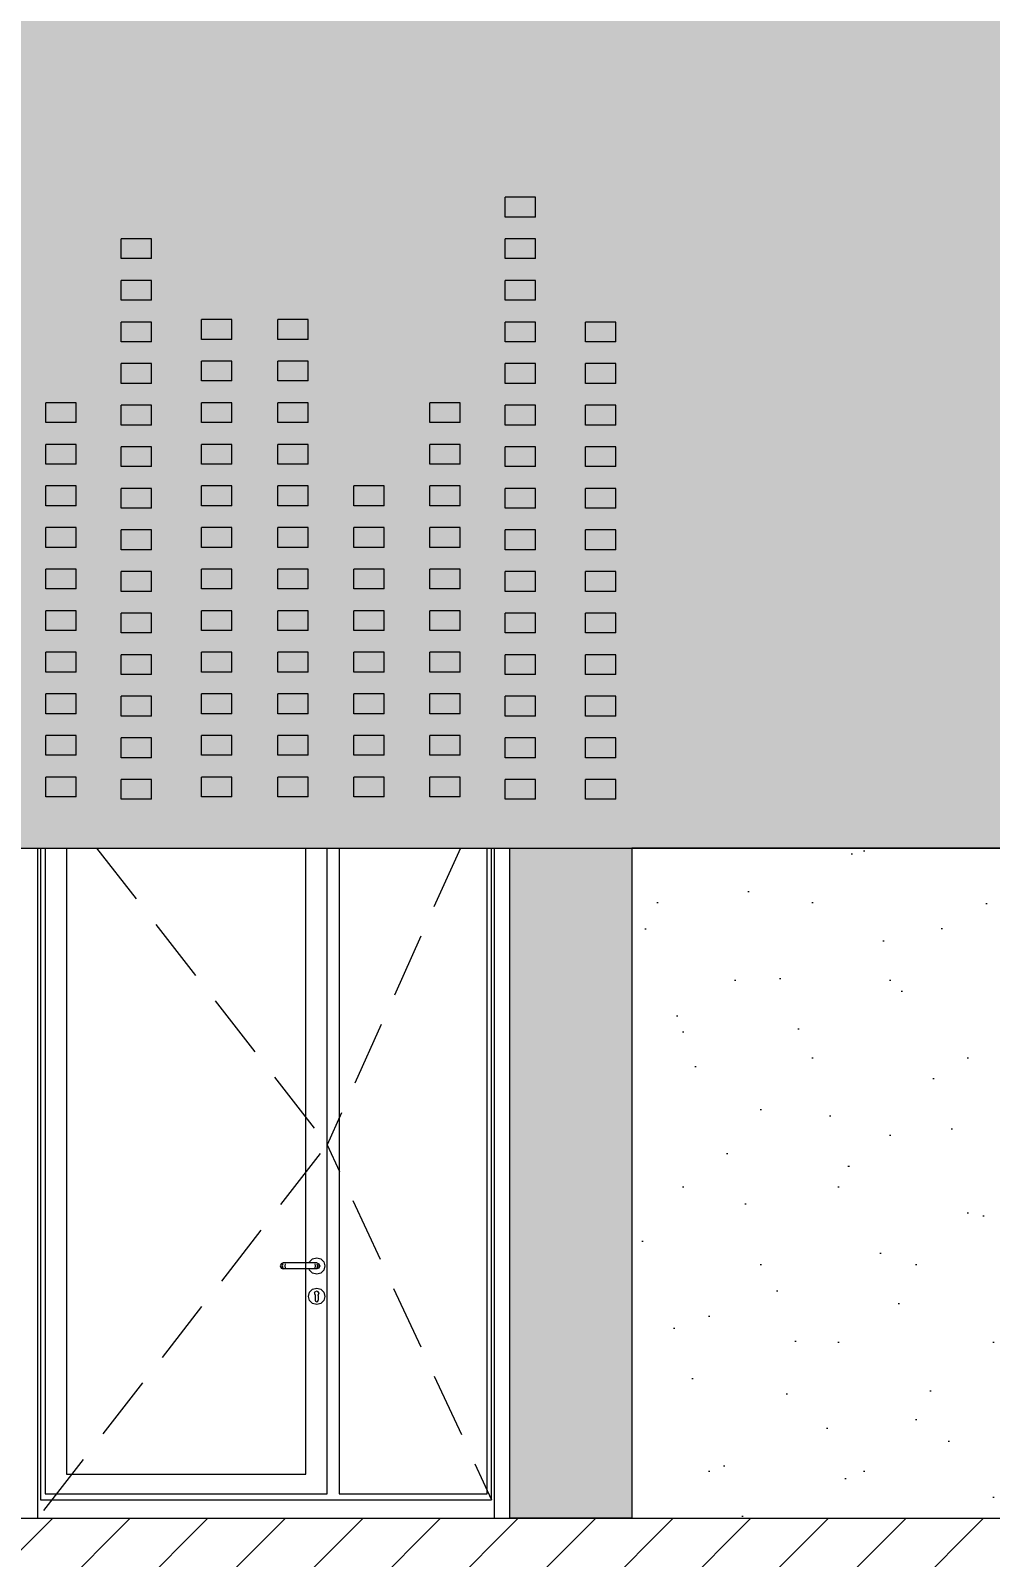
# Model space of a CAD drawing. Header units: millimetres. Extents: x 476244520 to 476657119, y 4620824743 to 4621446928.
# Drawn here: x 476568056 to 476571206, y 4621070317 to 4621075329 of the extents above; entities that cross this region are included whole.
import ezdxf

# ---------------------------------------------------------------- set-up
doc = ezdxf.new("R2010")
doc.units = ezdxf.units.MM
doc.header["$MEASUREMENT"] = 0
doc.linetypes.add('Hidden Line', pattern=[317.5, 211.666667, -105.833333])
for name, color, linetype, lineweight in [('2D Drafting - General_Pen_No__30_Pen_No__9_Pen_No__9_Pen_No__253', 252, 'Continuous', 0), ('2D Drafting - General_Pen_No__30_Pen_No__9_Pen_No__9_Pen_No__7', 7, 'Continuous', 0), ('2D Drafting - General_Pen_No__7_Pen_No__250', 7, 'Continuous', 0), ('2D Drafting - General_Pen_No__7_Pen_No__7', 7, 'Continuous', 0), ('New_2D Drafting - General_Pen_No__30_Pen_No__9_Pen_No__9_Pen_No__7', 7, 'Continuous', 0), ('New_2D Drafting - General_Pen_No__4', 7, 'Continuous', 0), ('New_2D Drafting - General_Pen_No__42', 250, 'Continuous', 0), ('New_Structural - Bearing_Pen_No__250', 7, 'Continuous', 0), ('zoma_Pen_No__142', 142, 'Continuous', 0)]:
    doc.layers.add(name, color=color, linetype=linetype, lineweight=lineweight)
doc.layers.add('New_2D Drafting - General_Pen_No__30_Pen_No__9_Pen_No__9_Pen_No__254', color=7, linetype='Continuous', lineweight=0, true_color=0xcccccc)
doc.layers.add('zoma', color=7, linetype='Continuous')
doc.styles.add('GENERATED_STYLE_2', font='arial.ttf')
doc.dimstyles.new('GENERATED_STYLE__1', dxfattribs={"dimtxt": 200, "dimasz": 64.421331, "dimexe": 0.18, "dimexo": 3, "dimgap": 0.09, "dimtad": 1, "dimtih": 1, "dimtoh": 1, "dimlfac": 0.001, "dimzin": 0, "dimdsep": 46, "dimtxsty": 'GENERATED_STYLE_2', "dimblk": 'ARROWHEAD_2', "dimblk1": 'ARROWHEAD_2', "dimblk2": 'ARROWHEAD_2', "dimcen": 0.09, "dimclrd": 142, "dimclre": 142, "dimclrt": 142, "dimadec": 0, "dimazin": 0, "dimtfac": 1, "dimtdec": 4, "dimtmove": 0, "dimatfit": 3, "dimfxl": 1, "dimtolj": 1, "dimtzin": 0, "dimarcsym": 0})

# ---------------------------------------------------------------- blocks, each defined once
blk = doc.blocks.new('*D172', base_point=(476844527.1, 4621385791))
at = {"layer": 'zoma_Pen_No__142', "color": 142, "linetype": 'Continuous', "lineweight": 0, "transparency": 16777216}
for p, q in [((476539727.3, 4621067767.3), (476539678.3, 4621067682.6)), ((476539702.8, 4621067661.4), (476539702.8, 4621067788.5)), ((476581478.3, 4621067682.6), (476581527.3, 4621067767.3)), ((476581502.8, 4621067661.4), (476581502.8, 4621067788.5)), ((476539661.3, 4621067725), (476539702.8, 4621067725)), ((476539702.8, 4621067725), (476581502.8, 4621067725)), ((476581502.8, 4621067725), (476581544.2, 4621067725))]:
    blk.add_line(p, q, dxfattribs=at)
at = {"layer": 'zoma_Pen_No__142', "color": 142, "lineweight": 0, "transparency": 16777216, "insert": (476560260.9, 4621067765), "char_height": 200, "attachment_point": 7, "style": 'GENERATED_STYLE_2'}
blk.add_mtext('\\A1;{\\pql;\\fArial CYR|b0|i0|c204|p34;41.80}', dxfattribs=at)
blk = doc.blocks.new('ARROWHEAD_2')
at = {"color": 0, "linetype": 'Continuous', "lineweight": 0}
for p, q in [((0, 0), (-1, 0)), ((-0.378, -0.655), (0.378, 0.655))]:
    blk.add_line(p, q, dxfattribs=at)
blk = doc.blocks.new('*D181', base_point=(476844527.1, 4621385791))
at = {"layer": 'zoma_Pen_No__142', "color": 142, "linetype": 'Continuous', "lineweight": 0, "transparency": 16777216}
for p, q in [((476567479.5, 4621068453.8), (476567479.5, 4621068581)), ((476569379.5, 4621068453.8), (476569379.5, 4621068581)), ((476567504, 4621068559.8), (476567455.1, 4621068475)), ((476567479.5, 4621068517.4), (476569379.5, 4621068517.4)), ((476569404, 4621068559.8), (476569355.1, 4621068475))]:
    blk.add_line(p, q, dxfattribs=at)
at = {"layer": 'zoma_Pen_No__142', "color": 142, "lineweight": 0, "transparency": 16777216, "insert": (476568163.5, 4621068557.4), "char_height": 200, "attachment_point": 7, "style": 'GENERATED_STYLE_2'}
blk.add_mtext('\\A1;{\\pql;\\fArial CYR|b0|i0|c204|p34;1.90}', dxfattribs=at)
blk = doc.blocks.new('*D182', base_point=(476844527.1, 4621385791))
at = {"layer": 'zoma_Pen_No__142', "color": 142, "linetype": 'Continuous', "lineweight": 0, "transparency": 16777216}
for p, q in [((476569379.5, 4621068453.8), (476569379.5, 4621068581)), ((476569579.5, 4621068453.8), (476569579.5, 4621068581)), ((476569404, 4621068559.8), (476569355.1, 4621068475)), ((476569379.5, 4621068517.4), (476569579.5, 4621068517.4)), ((476569604, 4621068559.8), (476569555.1, 4621068475))]:
    blk.add_line(p, q, dxfattribs=at)
blk = doc.blocks.new('*D183', base_point=(476844527.1, 4621385791))
at = {"layer": 'zoma_Pen_No__142', "color": 142, "linetype": 'Continuous', "lineweight": 0, "transparency": 16777216}
for p, q in [((476569579.5, 4621068453.8), (476569579.5, 4621068581)), ((476574029.5, 4621068453.8), (476574029.5, 4621068581)), ((476569604, 4621068559.8), (476569555.1, 4621068475)), ((476569579.5, 4621068517.4), (476574029.5, 4621068517.4)), ((476574054, 4621068559.8), (476574005.1, 4621068475))]:
    blk.add_line(p, q, dxfattribs=at)
at = {"layer": 'zoma_Pen_No__142', "color": 142, "lineweight": 0, "transparency": 16777216, "char_height": 200, "attachment_point": 7, "style": 'GENERATED_STYLE_2'}
for s, insert in [('\\A1;{\\pql;\\fArial CYR|b0|i0|c204|p34;0.20}', (476569604, 4621068557.4)), ('\\A1;{\\pql;\\fArial CYR|b0|i0|c204|p34;4.45}', (476571538.5, 4621068557.4)), ('\\A1;{\\pql;\\fArial CYR|b0|i0|c204|p34;0.40}', (476573472.9, 4621068557.4))]:
    blk.add_mtext(s, dxfattribs=dict(at, insert=insert))

msp = doc.modelspace()

# ---------------------------------------------------------------- hatches: boundary and pattern name
at = {"layer": '2D Drafting - General_Pen_No__30_Pen_No__9_Pen_No__9_Pen_No__253', "linetype": 'Continuous', "lineweight": 0}
h = msp.add_hatch(dxfattribs=at)
h.set_pattern_fill('BRICK___RUNNING_BOND', color=252, style=0, pattern_type=2)
h.set_pattern_definition([(0, (476584677.18, 4621075479.1), (0, 66.64), []), (90, (476584677.18, 4621075479.1), (-244.8, 0), [66.64, -66.64]), (90, (476584799.58, 4621075545.74), (-244.8, 0), [66.64, -66.64])])
h.paths.add_polyline_path([(476539459.138, 4621072645.531), (476540629.005, 4621072645.531), (476540629.014, 4621075245.539), (476540629.014, 4621076667.176), (476540629.014, 4621084845.531), (476540629.014, 4621085057.885), (476540629.014, 4621085545.532), (476546429.014, 4621085545.532), (476546429.014, 4621072645.531), (476553686.976, 4621072645.531), (476553729.155, 4621072645.531), (476553729.155, 4621075945.533), (476553729.155, 4621078445.544), (476553729.155, 4621079070.057), (476553729.155, 4621085545.544), (476557529.011, 4621085545.544), (476557529.011, 4621075245.549), (476556929.206, 4621075245.549), (476556929.206, 4621070445.499), (476563929.127, 4621070445.499), (476563929.127, 4621075251.999), (476563329.323, 4621075251.999), (476563329.323, 4621085545.544), (476567129.179, 4621085545.544), (476567129.179, 4621072645.445), (476569940.806, 4621072645.445), (476569940.806, 4621072645.531), (476570829.494, 4621072645.531), (476572429.494, 4621072645.531), (476574429.014, 4621072645.531), (476574429.014, 4621085545.532), (476580229.014, 4621085545.532), (476580229.014, 4621072645.531), (476581399.049, 4621072645.531), (476581399.049, 4621085945.125), (476580317.511, 4621085945.125), (476574428.978, 4621085945.125), (476553729.155, 4621085945.125), (476546829.014, 4621085945.125), (476539459.138, 4621085945.125)])
h.paths.add_polyline_path([(476546829.014, 4621082345.544), (476546829.014, 4621084845.531), (476553329.014, 4621084845.531), (476553329.014, 4621082345.544)], flags=0)
h.paths.add_polyline_path([(476546829.014, 4621075945.533), (476546829.014, 4621078445.544), (476553329.014, 4621078445.544), (476553329.014, 4621075945.533)], flags=0)
h.paths.add_polyline_path([(476546829.014, 4621079145.544), (476546829.014, 4621081645.544), (476553329.014, 4621081645.544), (476553329.014, 4621079145.544)], flags=0)
h.paths.add_polyline_path([(476549474.939, 4621072745.581), (476549479.055, 4621072745.581), (476549479.055, 4621075245.581), (476547879.055, 4621075245.582), (476547879.055, 4621072745.581)], flags=0)
h.paths.add_polyline_path([(476559629.231, 4621083245.531), (476559629.231, 4621084845.531), (476558029.231, 4621084845.531), (476558029.231, 4621083245.531)], flags=0)
h.paths.add_polyline_path([(476559629.231, 4621073645.531), (476559629.231, 4621075245.531), (476558029.231, 4621075245.531), (476558029.231, 4621073645.531)], flags=0)
h.paths.add_polyline_path([(476558029.236, 4621076845.531), (476559629.236, 4621076845.531), (476559629.236, 4621078445.531), (476558029.236, 4621078445.531)], flags=0)
h.paths.add_polyline_path([(476559629.236, 4621080045.531), (476559629.236, 4621081645.531), (476558029.236, 4621081645.531), (476558029.236, 4621080045.531)], flags=0)
h.paths.add_polyline_path([(476559629.014, 4621071445.531), (476559629.014, 4621072045.531), (476558029.442, 4621072045.531), (476558029.442, 4621071445.531)], flags=0)
h.paths.add_polyline_path([(476561228.792, 4621078445.531), (476561228.792, 4621076845.531), (476562828.792, 4621076845.531), (476562828.792, 4621078445.531)], flags=0)
h.paths.add_polyline_path([(476561228.792, 4621080045.531), (476562828.792, 4621080045.531), (476562828.792, 4621081645.531), (476561228.792, 4621081645.531)], flags=0)
h.paths.add_polyline_path([(476561228.797, 4621084845.531), (476561228.797, 4621083245.531), (476562828.797, 4621083245.531), (476562828.797, 4621084845.531)], flags=0)
h.paths.add_polyline_path([(476562828.369, 4621071445.531), (476562828.369, 4621072045.531), (476561228.797, 4621072045.531), (476561228.797, 4621071445.531)], flags=0)
h.paths.add_polyline_path([(476561228.797, 4621073645.531), (476562828.797, 4621073645.531), (476562828.797, 4621075245.531), (476561228.797, 4621075245.531)], flags=0)
h.paths.add_polyline_path([(476568178.997, 4621081645.582), (476568178.997, 4621079145.581), (476569778.997, 4621079145.581), (476569778.997, 4621081645.581)], flags=0)
h.paths.add_polyline_path([(476569778.997, 4621075945.581), (476569778.997, 4621078445.581), (476568178.997, 4621078445.582), (476568178.997, 4621075945.581)], flags=0)
h.paths.add_polyline_path([(476568178.997, 4621082345.581), (476569778.997, 4621082345.581), (476569778.997, 4621084845.581), (476568178.997, 4621084845.582)], flags=0)
h.paths.add_polyline_path([(476571779.011, 4621084845.581), (476571779.011, 4621082345.581), (476573379.011, 4621082345.581), (476573379.011, 4621084845.582)], flags=0)
h.paths.add_polyline_path([(476571779.011, 4621081645.581), (476571779.011, 4621079145.581), (476573379.011, 4621079145.581), (476573379.011, 4621081645.582)], flags=0)
h.paths.add_polyline_path([(476571779.011, 4621075245.581), (476571779.011, 4621072745.581), (476571783.128, 4621072745.581), (476573379.011, 4621072745.581), (476573379.011, 4621075245.582)], flags=0)
h.paths.add_polyline_path([(476571779.011, 4621075945.581), (476573379.011, 4621075945.581), (476573379.011, 4621078445.582), (476571779.011, 4621078445.581)], flags=0)
at = {"layer": '2D Drafting - General_Pen_No__7_Pen_No__7', "linetype": 'Continuous', "lineweight": 0}
h = msp.add_hatch(dxfattribs=at)
h.set_pattern_fill('MASONRY_BLOCK', style=0, pattern_type=2)
h.set_pattern_definition([(45, (476844527.15, 4621385791.04), (-127.27922, 127.27922), [])])
h.paths.add_polyline_path([(476586195.073, 4621070445.452), (476586195.073, 4621069945.453), (476529791.678, 4621069945.453), (476529791.678, 4621070445.443), (476544428.49, 4621070445.473)])
at = {"layer": 'New_2D Drafting - General_Pen_No__30_Pen_No__9_Pen_No__9_Pen_No__254', "linetype": 'Continuous', "lineweight": 0, "true_color": 0xcccccc}
msp.add_hatch(color=254, dxfattribs=at).paths.add_polyline_path([(476569629.071, 4621072645.521), (476570028.951, 4621072645.521), (476570028.951, 4621070445.377), (476569629.014, 4621070445.461), (476569629.014, 4621072465.521), (476569629.071, 4621072465.521)])
at = {"layer": 'New_2D Drafting - General_Pen_No__42', "linetype": 'Continuous', "lineweight": 0}
h = msp.add_hatch(dxfattribs=at)
h.set_pattern_fill('CUT_STONE', color=250, style=0, pattern_type=2)
h.set_pattern_definition([(45, (476844527.15, 4621386591.04), (-254.55844, 254.55844), [0, -240, 0, -360]), (110, (476845327.15, 4621386591.04), (338.28934, 123.12725), [0, -176, 0, -304])])
h.paths.add_polyline_path([(476570029.014, 4621072645.531), (476570029.014, 4621070445.526), (476581329.167, 4621070445.55), (476581329.167, 4621072645.531), (476580229.014, 4621072645.531), (476580229.014, 4621072745.589), (476574429.014, 4621072745.589), (476574429.014, 4621072645.532)])
h.paths.add_polyline_path([(476573429.014, 4621071445.531), (476573429.014, 4621072045.531), (476571829.442, 4621072045.531), (476571829.442, 4621071445.531)], flags=0)
h.paths.add_polyline_path([(476575329.442, 4621072045.531), (476575329.442, 4621071445.531), (476576929.014, 4621071445.531), (476576929.014, 4621072045.531)], flags=0)
h.paths.add_polyline_path([(476578129.591, 4621072045.531), (476579729.162, 4621072045.531), (476579729.162, 4621071445.531), (476578129.591, 4621071445.531)], flags=0)

# ---------------------------------------------------------------- linework, layer by layer
at = {"layer": '2D Drafting - General_Pen_No__30_Pen_No__9_Pen_No__9_Pen_No__7', "color": 7, "linetype": 'Continuous', "lineweight": 0, "flags": 128}
msp.add_lwpolyline([(476556929.206, 4621070445.499), (476563929.127, 4621070445.499), (476563929.127, 4621075251.999), (476563329.323, 4621075251.999), (476563329.323, 4621085545.544), (476567129.179, 4621085545.544), (476567129.179, 4621072645.445), (476569940.806, 4621072645.445), (476569940.806, 4621072645.531), (476570829.494, 4621072645.531), (476572429.494, 4621072645.531), (476574429.014, 4621072645.531), (476574429.014, 4621085545.532), (476580229.014, 4621085545.532), (476580229.014, 4621072645.531), (476581399.049, 4621072645.531), (476581399.049, 4621085945.125), (476580317.511, 4621085945.125), (476574428.978, 4621085945.125), (476553729.155, 4621085945.125)], dxfattribs=at)
at = {"layer": '2D Drafting - General_Pen_No__7_Pen_No__250', "color": 7, "linetype": 'Continuous', "lineweight": 0, "flags": 128}
msp.add_lwpolyline([(476586195.073, 4621070445.452), (476586195.073, 4621069945.453), (476529791.678, 4621069945.453), (476529791.678, 4621070445.443), (476544428.49, 4621070445.473)], close=True, dxfattribs=at)
at = {"layer": '2D Drafting - General_Pen_No__7_Pen_No__7', "color": 7, "linetype": 'Continuous', "lineweight": 0, "flags": 128}
for points in [[(476568033.2, 4621070445.46), (476569629.014, 4621070445.46), (476569629.078, 4621072645.521)], [(476568079.084, 4621072645.521), (476568079.084, 4621070445.461), (476569579.084, 4621070445.462), (476569579.084, 4621072645.521)], [(476568089.084, 4621072645.521), (476568089.084, 4621070505.462), (476569569.084, 4621070505.462), (476569569.084, 4621072645.521)], [(476568104.084, 4621072645.521), (476568104.084, 4621070525.462), (476569029.084, 4621070525.462), (476569029.084, 4621071671.34), (476569029.087, 4621072645.521)], [(476568174.084, 4621072645.521), (476568174.084, 4621070590.462), (476568959.084, 4621070590.462), (476568959.084, 4621072645.521)], [(476569069.084, 4621072645.521), (476569069.084, 4621070525.462), (476569554.084, 4621070525.462), (476569554.084, 4621072645.521)]]:
    msp.add_lwpolyline(points, dxfattribs=at)
at = {"layer": '2D Drafting - General_Pen_No__7_Pen_No__7', "color": 7, "linetype": 'Hidden Line', "lineweight": 0, "flags": 128}
for points in [[(476568272.973, 4621072645.521), (476569029.084, 4621071671.34), (476568079.86, 4621070446.745)], [(476569466.832, 4621072645.521), (476569029.084, 4621071671.34), (476569569.084, 4621070505.462)]]:
    msp.add_lwpolyline(points, dxfattribs=at)
at = {"layer": 'New_2D Drafting - General_Pen_No__30_Pen_No__9_Pen_No__9_Pen_No__7', "color": 7, "linetype": 'Continuous', "lineweight": 0, "flags": 128}
msp.add_lwpolyline([(476569629.071, 4621072645.521), (476570028.951, 4621072645.521), (476570028.951, 4621070445.377), (476569629.014, 4621070445.461), (476569629.014, 4621072465.521), (476569629.071, 4621072465.521)], close=True, dxfattribs=at)
at = {"layer": 'New_2D Drafting - General_Pen_No__4', "color": 7, "linetype": 'Continuous', "lineweight": 0, "flags": 128}
msp.add_lwpolyline([(476570029.014, 4621072645.531), (476570029.014, 4621070445.526), (476581329.167, 4621070445.55), (476581329.167, 4621072645.531), (476580229.014, 4621072645.531), (476580229.014, 4621072745.589), (476574429.014, 4621072745.589), (476574429.014, 4621072645.532)], close=True, dxfattribs=at)
at = {"layer": 'New_Structural - Bearing_Pen_No__250', "color": 7, "linetype": 'Continuous', "lineweight": 0}
for p, q in [((476569613.833, 4621074716.665), (476569613.833, 4621074781.665)), ((476569713.505, 4621074781.665), (476569613.833, 4621074781.665)), ((476569713.505, 4621074716.665), (476569713.505, 4621074781.665)), ((476569713.505, 4621074716.665), (476569613.833, 4621074716.665)), ((476568353.868, 4621074580.148), (476568353.868, 4621074645.148)), ((476568453.54, 4621074645.148), (476568353.868, 4621074645.148)), ((476568453.54, 4621074580.148), (476568453.54, 4621074645.148)), ((476569613.833, 4621074580.148), (476569613.833, 4621074645.148)), ((476569713.505, 4621074645.148), (476569613.833, 4621074645.148)), ((476569713.505, 4621074580.148), (476569713.505, 4621074645.148)), ((476568453.54, 4621074580.148), (476568353.868, 4621074580.148)), ((476569713.505, 4621074580.148), (476569613.833, 4621074580.148)), ((476568353.868, 4621074443.631), (476568353.868, 4621074508.631)), ((476568453.54, 4621074508.631), (476568353.868, 4621074508.631)), ((476568453.54, 4621074443.631), (476568453.54, 4621074508.631)), ((476569613.833, 4621074443.631), (476569613.833, 4621074508.631)), ((476569713.505, 4621074508.631), (476569613.833, 4621074508.631)), ((476569713.505, 4621074443.631), (476569713.505, 4621074508.631)), ((476568453.54, 4621074443.631), (476568353.868, 4621074443.631)), ((476569713.505, 4621074443.631), (476569613.833, 4621074443.631)), ((476568617.502, 4621074315.081), (476568617.502, 4621074380.081)), ((476568717.174, 4621074380.081), (476568617.502, 4621074380.081)), ((476568717.174, 4621074315.081), (476568717.174, 4621074380.081)), ((476568867.174, 4621074315.081), (476568867.174, 4621074380.081)), ((476568966.846, 4621074380.081), (476568867.174, 4621074380.081)), ((476568966.846, 4621074315.081), (476568966.846, 4621074380.081)), ((476568353.868, 4621074307.113), (476568353.868, 4621074372.113)), ((476568453.54, 4621074372.113), (476568353.868, 4621074372.113)), ((476568453.54, 4621074307.113), (476568453.54, 4621074372.113)), ((476569613.833, 4621074307.113), (476569613.833, 4621074372.113)), ((476569713.505, 4621074372.113), (476569613.833, 4621074372.113)), ((476569713.505, 4621074307.113), (476569713.505, 4621074372.113)), ((476569877.467, 4621074307.113), (476569877.467, 4621074372.113)), ((476569977.14, 4621074372.113), (476569877.467, 4621074372.113)), ((476569977.14, 4621074307.113), (476569977.14, 4621074372.113)), ((476568453.54, 4621074307.113), (476568353.868, 4621074307.113)), ((476568717.174, 4621074315.081), (476568617.502, 4621074315.081)), ((476568966.846, 4621074315.081), (476568867.174, 4621074315.081)), ((476569713.505, 4621074307.113), (476569613.833, 4621074307.113)), ((476569977.14, 4621074307.113), (476569877.467, 4621074307.113)), ((476568353.824, 4621074170.596), (476568353.824, 4621074235.596)), ((476568453.496, 4621074235.596), (476568353.824, 4621074235.596)), ((476568453.496, 4621074170.596), (476568453.496, 4621074235.596)), ((476568617.502, 4621074178.564), (476568617.502, 4621074243.564)), ((476568717.174, 4621074243.564), (476568617.502, 4621074243.564)), ((476568717.174, 4621074178.564), (476568717.174, 4621074243.564)), ((476568867.174, 4621074178.564), (476568867.174, 4621074243.564)), ((476568966.846, 4621074243.564), (476568867.174, 4621074243.564)), ((476568966.846, 4621074178.564), (476568966.846, 4621074243.564)), ((476569613.789, 4621074170.596), (476569613.789, 4621074235.596)), ((476569713.462, 4621074235.596), (476569613.789, 4621074235.596)), ((476569713.462, 4621074170.596), (476569713.462, 4621074235.596)), ((476569877.467, 4621074170.596), (476569877.467, 4621074235.596)), ((476569977.14, 4621074235.596), (476569877.467, 4621074235.596)), ((476569977.14, 4621074170.596), (476569977.14, 4621074235.596)), ((476568717.174, 4621074178.564), (476568617.502, 4621074178.564)), ((476568966.846, 4621074178.564), (476568867.174, 4621074178.564)), ((476568453.496, 4621074170.596), (476568353.824, 4621074170.596)), ((476569713.462, 4621074170.596), (476569613.789, 4621074170.596)), ((476569977.14, 4621074170.596), (476569877.467, 4621074170.596)), ((476568106.553, 4621074042.046), (476568106.553, 4621074107.046)), ((476568206.226, 4621074107.046), (476568106.553, 4621074107.046)), ((476568206.226, 4621074042.046), (476568206.226, 4621074107.046)), ((476568353.824, 4621074034.079), (476568353.824, 4621074099.079)), ((476568453.496, 4621074099.079), (476568353.824, 4621074099.079)), ((476568453.496, 4621074034.079), (476568453.496, 4621074099.079)), ((476568617.502, 4621074042.046), (476568617.502, 4621074107.046)), ((476568717.174, 4621074107.046), (476568617.502, 4621074107.046)), ((476568717.174, 4621074042.046), (476568717.174, 4621074107.046)), ((476568867.174, 4621074042.046), (476568867.174, 4621074107.046)), ((476568966.846, 4621074107.046), (476568867.174, 4621074107.046)), ((476568966.846, 4621074042.046), (476568966.846, 4621074107.046)), ((476569366.519, 4621074042.046), (476569366.519, 4621074107.046)), ((476569466.191, 4621074107.046), (476569366.519, 4621074107.046)), ((476569466.191, 4621074042.046), (476569466.191, 4621074107.046)), ((476569613.789, 4621074034.079), (476569613.789, 4621074099.079)), ((476569713.462, 4621074099.079), (476569613.789, 4621074099.079)), ((476569713.462, 4621074034.079), (476569713.462, 4621074099.079)), ((476569877.467, 4621074034.079), (476569877.467, 4621074099.079)), ((476569977.14, 4621074099.079), (476569877.467, 4621074099.079)), ((476569977.14, 4621074034.079), (476569977.14, 4621074099.079)), ((476568206.226, 4621074042.046), (476568106.553, 4621074042.046)), ((476568453.496, 4621074034.079), (476568353.824, 4621074034.079)), ((476568717.174, 4621074042.046), (476568617.502, 4621074042.046)), ((476568966.846, 4621074042.046), (476568867.174, 4621074042.046)), ((476569466.191, 4621074042.046), (476569366.519, 4621074042.046)), ((476569713.462, 4621074034.079), (476569613.789, 4621074034.079)), ((476569977.14, 4621074034.079), (476569877.467, 4621074034.079)), ((476568106.553, 4621073905.529), (476568106.553, 4621073970.529)), ((476568206.226, 4621073970.529), (476568106.553, 4621073970.529)), ((476568206.226, 4621073905.529), (476568206.226, 4621073970.529)), ((476568353.824, 4621073897.562), (476568353.824, 4621073962.562)), ((476568453.496, 4621073962.562), (476568353.824, 4621073962.562)), ((476568453.496, 4621073897.562), (476568453.496, 4621073962.562)), ((476568617.502, 4621073905.529), (476568617.502, 4621073970.529)), ((476568717.174, 4621073970.529), (476568617.502, 4621073970.529)), ((476568717.174, 4621073905.529), (476568717.174, 4621073970.529)), ((476568867.174, 4621073905.529), (476568867.174, 4621073970.529)), ((476568966.846, 4621073970.529), (476568867.174, 4621073970.529)), ((476568966.846, 4621073905.529), (476568966.846, 4621073970.529)), ((476569366.519, 4621073905.529), (476569366.519, 4621073970.529)), ((476569466.191, 4621073970.529), (476569366.519, 4621073970.529)), ((476569466.191, 4621073905.529), (476569466.191, 4621073970.529)), ((476569613.789, 4621073897.562), (476569613.789, 4621073962.562)), ((476569713.462, 4621073962.562), (476569613.789, 4621073962.562)), ((476569713.462, 4621073897.562), (476569713.462, 4621073962.562)), ((476569877.467, 4621073897.562), (476569877.467, 4621073962.562)), ((476569977.14, 4621073962.562), (476569877.467, 4621073962.562)), ((476569977.14, 4621073897.562), (476569977.14, 4621073962.562)), ((476568206.226, 4621073905.529), (476568106.553, 4621073905.529)), ((476568453.496, 4621073897.562), (476568353.824, 4621073897.562)), ((476568717.174, 4621073905.529), (476568617.502, 4621073905.529)), ((476568966.846, 4621073905.529), (476568867.174, 4621073905.529)), ((476569466.191, 4621073905.529), (476569366.519, 4621073905.529)), ((476569713.462, 4621073897.562), (476569613.789, 4621073897.562)), ((476569977.14, 4621073897.562), (476569877.467, 4621073897.562)), ((476568106.553, 4621073769.012), (476568106.553, 4621073834.012)), ((476568206.226, 4621073834.012), (476568106.553, 4621073834.012)), ((476568206.226, 4621073769.012), (476568206.226, 4621073834.012)), ((476568353.824, 4621073761.044), (476568353.824, 4621073826.044)), ((476568453.496, 4621073826.044), (476568353.824, 4621073826.044)), ((476568453.496, 4621073761.044), (476568453.496, 4621073826.044)), ((476568617.502, 4621073769.012), (476568617.502, 4621073834.012)), ((476568717.174, 4621073834.012), (476568617.502, 4621073834.012)), ((476568717.174, 4621073769.012), (476568717.174, 4621073834.012)), ((476568867.174, 4621073769.012), (476568867.174, 4621073834.012)), ((476568966.846, 4621073834.012), (476568867.174, 4621073834.012)), ((476568966.846, 4621073769.012), (476568966.846, 4621073834.012)), ((476569116.846, 4621073769.012), (476569116.846, 4621073834.012)), ((476569216.519, 4621073834.012), (476569116.846, 4621073834.012)), ((476569216.519, 4621073769.012), (476569216.519, 4621073834.012)), ((476569366.519, 4621073769.012), (476569366.519, 4621073834.012)), ((476569466.191, 4621073834.012), (476569366.519, 4621073834.012)), ((476569466.191, 4621073769.012), (476569466.191, 4621073834.012)), ((476569613.789, 4621073761.044), (476569613.789, 4621073826.044)), ((476569713.462, 4621073826.044), (476569613.789, 4621073826.044)), ((476569713.462, 4621073761.044), (476569713.462, 4621073826.044)), ((476569877.467, 4621073761.044), (476569877.467, 4621073826.044)), ((476569977.14, 4621073826.044), (476569877.467, 4621073826.044)), ((476569977.14, 4621073761.044), (476569977.14, 4621073826.044)), ((476568206.226, 4621073769.012), (476568106.553, 4621073769.012)), ((476568453.496, 4621073761.044), (476568353.824, 4621073761.044)), ((476568717.174, 4621073769.012), (476568617.502, 4621073769.012)), ((476568966.846, 4621073769.012), (476568867.174, 4621073769.012)), ((476569216.519, 4621073769.012), (476569116.846, 4621073769.012)), ((476569466.191, 4621073769.012), (476569366.519, 4621073769.012)), ((476569713.462, 4621073761.044), (476569613.789, 4621073761.044)), ((476569977.14, 4621073761.044), (476569877.467, 4621073761.044)), ((476568106.553, 4621073632.495), (476568106.553, 4621073697.495)), ((476568206.226, 4621073697.495), (476568106.553, 4621073697.495)), ((476568206.226, 4621073632.495), (476568206.226, 4621073697.495)), ((476568353.824, 4621073624.527), (476568353.824, 4621073689.527)), ((476568453.496, 4621073689.527), (476568353.824, 4621073689.527)), ((476568453.496, 4621073624.527), (476568453.496, 4621073689.527)), ((476568617.502, 4621073632.495), (476568617.502, 4621073697.495)), ((476568717.174, 4621073697.495), (476568617.502, 4621073697.495)), ((476568717.174, 4621073632.495), (476568717.174, 4621073697.495)), ((476568867.174, 4621073632.495), (476568867.174, 4621073697.495)), ((476568966.846, 4621073697.495), (476568867.174, 4621073697.495)), ((476568966.846, 4621073632.495), (476568966.846, 4621073697.495)), ((476569116.846, 4621073632.495), (476569116.846, 4621073697.495)), ((476569216.519, 4621073697.495), (476569116.846, 4621073697.495)), ((476569216.519, 4621073632.495), (476569216.519, 4621073697.495)), ((476569366.519, 4621073632.495), (476569366.519, 4621073697.495)), ((476569466.191, 4621073697.495), (476569366.519, 4621073697.495)), ((476569466.191, 4621073632.495), (476569466.191, 4621073697.495)), ((476569613.789, 4621073624.527), (476569613.789, 4621073689.527)), ((476569713.462, 4621073689.527), (476569613.789, 4621073689.527)), ((476569713.462, 4621073624.527), (476569713.462, 4621073689.527)), ((476569877.467, 4621073624.527), (476569877.467, 4621073689.527)), ((476569977.14, 4621073689.527), (476569877.467, 4621073689.527)), ((476569977.14, 4621073624.527), (476569977.14, 4621073689.527)), ((476568206.226, 4621073632.495), (476568106.553, 4621073632.495)), ((476568717.174, 4621073632.495), (476568617.502, 4621073632.495)), ((476568966.846, 4621073632.495), (476568867.174, 4621073632.495)), ((476569216.519, 4621073632.495), (476569116.846, 4621073632.495)), ((476569466.191, 4621073632.495), (476569366.519, 4621073632.495)), ((476568453.496, 4621073624.527), (476568353.824, 4621073624.527)), ((476569713.462, 4621073624.527), (476569613.789, 4621073624.527)), ((476569977.14, 4621073624.527), (476569877.467, 4621073624.527)), ((476568106.553, 4621073495.977), (476568106.553, 4621073560.977)), ((476568206.226, 4621073560.977), (476568106.553, 4621073560.977)), ((476568206.226, 4621073495.977), (476568206.226, 4621073560.977)), ((476568353.824, 4621073488.01), (476568353.824, 4621073553.01)), ((476568453.496, 4621073553.01), (476568353.824, 4621073553.01)), ((476568453.496, 4621073488.01), (476568453.496, 4621073553.01)), ((476568617.502, 4621073495.977), (476568617.502, 4621073560.977)), ((476568717.174, 4621073560.977), (476568617.502, 4621073560.977)), ((476568717.174, 4621073495.977), (476568717.174, 4621073560.977)), ((476568867.174, 4621073495.977), (476568867.174, 4621073560.977)), ((476568966.846, 4621073560.977), (476568867.174, 4621073560.977)), ((476568966.846, 4621073495.977), (476568966.846, 4621073560.977)), ((476569116.846, 4621073495.977), (476569116.846, 4621073560.977)), ((476569216.519, 4621073560.977), (476569116.846, 4621073560.977)), ((476569216.519, 4621073495.977), (476569216.519, 4621073560.977)), ((476569366.519, 4621073495.977), (476569366.519, 4621073560.977)), ((476569466.191, 4621073560.977), (476569366.519, 4621073560.977)), ((476569466.191, 4621073495.977), (476569466.191, 4621073560.977)), ((476569613.789, 4621073488.01), (476569613.789, 4621073553.01)), ((476569713.462, 4621073553.01), (476569613.789, 4621073553.01)), ((476569713.462, 4621073488.01), (476569713.462, 4621073553.01)), ((476569877.467, 4621073488.01), (476569877.467, 4621073553.01)), ((476569977.14, 4621073553.01), (476569877.467, 4621073553.01)), ((476569977.14, 4621073488.01), (476569977.14, 4621073553.01)), ((476568206.226, 4621073495.977), (476568106.553, 4621073495.977)), ((476568453.496, 4621073488.01), (476568353.824, 4621073488.01)), ((476568717.174, 4621073495.977), (476568617.502, 4621073495.977)), ((476568966.846, 4621073495.977), (476568867.174, 4621073495.977)), ((476569216.519, 4621073495.977), (476569116.846, 4621073495.977)), ((476569466.191, 4621073495.977), (476569366.519, 4621073495.977)), ((476569713.462, 4621073488.01), (476569613.789, 4621073488.01)), ((476569977.14, 4621073488.01), (476569877.467, 4621073488.01)), ((476568106.553, 4621073359.46), (476568106.553, 4621073424.46)), ((476568206.226, 4621073424.46), (476568106.553, 4621073424.46)), ((476568206.226, 4621073359.46), (476568206.226, 4621073424.46)), ((476568353.824, 4621073351.492), (476568353.824, 4621073416.492)), ((476568453.496, 4621073416.492), (476568353.824, 4621073416.492)), ((476568453.496, 4621073351.492), (476568453.496, 4621073416.492)), ((476568617.502, 4621073359.46), (476568617.502, 4621073424.46)), ((476568717.174, 4621073424.46), (476568617.502, 4621073424.46)), ((476568717.174, 4621073359.46), (476568717.174, 4621073424.46)), ((476568867.174, 4621073359.46), (476568867.174, 4621073424.46)), ((476568966.846, 4621073424.46), (476568867.174, 4621073424.46)), ((476568966.846, 4621073359.46), (476568966.846, 4621073424.46)), ((476569116.846, 4621073359.46), (476569116.846, 4621073424.46)), ((476569216.519, 4621073424.46), (476569116.846, 4621073424.46)), ((476569216.519, 4621073359.46), (476569216.519, 4621073424.46)), ((476569366.519, 4621073359.46), (476569366.519, 4621073424.46)), ((476569466.191, 4621073424.46), (476569366.519, 4621073424.46)), ((476569466.191, 4621073359.46), (476569466.191, 4621073424.46)), ((476569613.789, 4621073351.492), (476569613.789, 4621073416.492)), ((476569713.462, 4621073416.492), (476569613.789, 4621073416.492)), ((476569713.462, 4621073351.492), (476569713.462, 4621073416.492)), ((476569877.467, 4621073351.492), (476569877.467, 4621073416.492)), ((476569977.14, 4621073416.492), (476569877.467, 4621073416.492)), ((476569977.14, 4621073351.492), (476569977.14, 4621073416.492)), ((476568206.226, 4621073359.46), (476568106.553, 4621073359.46)), ((476568453.496, 4621073351.492), (476568353.824, 4621073351.492)), ((476568717.174, 4621073359.46), (476568617.502, 4621073359.46)), ((476568966.846, 4621073359.46), (476568867.174, 4621073359.46)), ((476569216.519, 4621073359.46), (476569116.846, 4621073359.46)), ((476569466.191, 4621073359.46), (476569366.519, 4621073359.46)), ((476569713.462, 4621073351.492), (476569613.789, 4621073351.492)), ((476569977.14, 4621073351.492), (476569877.467, 4621073351.492)), ((476568106.553, 4621073222.943), (476568106.553, 4621073287.943)), ((476568206.226, 4621073287.943), (476568106.553, 4621073287.943)), ((476568206.226, 4621073222.943), (476568206.226, 4621073287.943)), ((476568353.824, 4621073214.975), (476568353.824, 4621073279.975)), ((476568453.496, 4621073279.975), (476568353.824, 4621073279.975)), ((476568453.496, 4621073214.975), (476568453.496, 4621073279.975)), ((476568617.502, 4621073222.943), (476568617.502, 4621073287.943)), ((476568717.174, 4621073287.943), (476568617.502, 4621073287.943)), ((476568717.174, 4621073222.943), (476568717.174, 4621073287.943)), ((476568867.174, 4621073222.943), (476568867.174, 4621073287.943)), ((476568966.846, 4621073287.943), (476568867.174, 4621073287.943)), ((476568966.846, 4621073222.943), (476568966.846, 4621073287.943)), ((476569116.846, 4621073222.943), (476569116.846, 4621073287.943)), ((476569216.519, 4621073287.943), (476569116.846, 4621073287.943)), ((476569216.519, 4621073222.943), (476569216.519, 4621073287.943)), ((476569366.519, 4621073222.943), (476569366.519, 4621073287.943)), ((476569466.191, 4621073287.943), (476569366.519, 4621073287.943)), ((476569466.191, 4621073222.943), (476569466.191, 4621073287.943)), ((476569613.789, 4621073214.975), (476569613.789, 4621073279.975)), ((476569713.462, 4621073279.975), (476569613.789, 4621073279.975)), ((476569713.462, 4621073214.975), (476569713.462, 4621073279.975)), ((476569877.467, 4621073214.975), (476569877.467, 4621073279.975)), ((476569977.14, 4621073279.975), (476569877.467, 4621073279.975)), ((476569977.14, 4621073214.975), (476569977.14, 4621073279.975)), ((476568206.226, 4621073222.943), (476568106.553, 4621073222.943)), ((476568453.496, 4621073214.975), (476568353.824, 4621073214.975)), ((476568717.174, 4621073222.943), (476568617.502, 4621073222.943)), ((476568966.846, 4621073222.943), (476568867.174, 4621073222.943)), ((476569216.519, 4621073222.943), (476569116.846, 4621073222.943)), ((476569466.191, 4621073222.943), (476569366.519, 4621073222.943)), ((476569713.462, 4621073214.975), (476569613.789, 4621073214.975)), ((476569977.14, 4621073214.975), (476569877.467, 4621073214.975)), ((476568106.553, 4621073086.425), (476568106.553, 4621073151.425)), ((476568206.226, 4621073151.425), (476568106.553, 4621073151.425)), ((476568206.226, 4621073086.425), (476568206.226, 4621073151.425)), ((476568353.824, 4621073078.458), (476568353.824, 4621073143.458)), ((476568453.496, 4621073143.458), (476568353.824, 4621073143.458)), ((476568453.496, 4621073078.458), (476568453.496, 4621073143.458)), ((476568617.502, 4621073086.425), (476568617.502, 4621073151.425)), ((476568717.174, 4621073151.425), (476568617.502, 4621073151.425)), ((476568717.174, 4621073086.425), (476568717.174, 4621073151.425)), ((476568867.174, 4621073086.425), (476568867.174, 4621073151.425)), ((476568966.846, 4621073151.425), (476568867.174, 4621073151.425)), ((476568966.846, 4621073086.425), (476568966.846, 4621073151.425)), ((476569116.846, 4621073086.425), (476569116.846, 4621073151.425)), ((476569216.519, 4621073151.425), (476569116.846, 4621073151.425)), ((476569216.519, 4621073086.425), (476569216.519, 4621073151.425)), ((476569366.519, 4621073086.425), (476569366.519, 4621073151.425)), ((476569466.191, 4621073151.425), (476569366.519, 4621073151.425)), ((476569466.191, 4621073086.425), (476569466.191, 4621073151.425)), ((476569613.789, 4621073078.458), (476569613.789, 4621073143.458)), ((476569713.462, 4621073143.458), (476569613.789, 4621073143.458)), ((476569713.462, 4621073078.458), (476569713.462, 4621073143.458)), ((476569877.467, 4621073078.458), (476569877.467, 4621073143.458)), ((476569977.14, 4621073143.458), (476569877.467, 4621073143.458)), ((476569977.14, 4621073078.458), (476569977.14, 4621073143.458)), ((476568206.226, 4621073086.425), (476568106.553, 4621073086.425)), ((476568453.496, 4621073078.458), (476568353.824, 4621073078.458)), ((476568717.174, 4621073086.425), (476568617.502, 4621073086.425)), ((476568966.846, 4621073086.425), (476568867.174, 4621073086.425)), ((476569216.519, 4621073086.425), (476569116.846, 4621073086.425)), ((476569466.191, 4621073086.425), (476569366.519, 4621073086.425)), ((476569713.462, 4621073078.458), (476569613.789, 4621073078.458)), ((476569977.14, 4621073078.458), (476569877.467, 4621073078.458)), ((476568106.553, 4621072949.908), (476568106.553, 4621073014.908)), ((476568206.226, 4621073014.908), (476568106.553, 4621073014.908)), ((476568206.226, 4621072949.908), (476568206.226, 4621073014.908)), ((476568353.824, 4621072941.941), (476568353.824, 4621073006.941)), ((476568453.496, 4621073006.941), (476568353.824, 4621073006.941)), ((476568453.496, 4621072941.941), (476568453.496, 4621073006.941)), ((476568617.502, 4621072949.908), (476568617.502, 4621073014.908)), ((476568717.174, 4621073014.908), (476568617.502, 4621073014.908)), ((476568717.174, 4621072949.908), (476568717.174, 4621073014.908)), ((476568867.174, 4621072949.908), (476568867.174, 4621073014.908)), ((476568966.846, 4621073014.908), (476568867.174, 4621073014.908)), ((476568966.846, 4621072949.908), (476568966.846, 4621073014.908)), ((476569116.846, 4621072949.908), (476569116.846, 4621073014.908)), ((476569216.519, 4621073014.908), (476569116.846, 4621073014.908)), ((476569216.519, 4621072949.908), (476569216.519, 4621073014.908)), ((476569366.519, 4621072949.908), (476569366.519, 4621073014.908)), ((476569466.191, 4621073014.908), (476569366.519, 4621073014.908)), ((476569466.191, 4621072949.908), (476569466.191, 4621073014.908)), ((476569613.789, 4621072941.941), (476569613.789, 4621073006.941)), ((476569713.462, 4621073006.941), (476569613.789, 4621073006.941)), ((476569713.462, 4621072941.941), (476569713.462, 4621073006.941)), ((476569877.467, 4621072941.941), (476569877.467, 4621073006.941)), ((476569977.14, 4621073006.941), (476569877.467, 4621073006.941)), ((476569977.14, 4621072941.941), (476569977.14, 4621073006.941)), ((476568206.226, 4621072949.908), (476568106.553, 4621072949.908)), ((476568453.496, 4621072941.941), (476568353.824, 4621072941.941)), ((476568717.174, 4621072949.908), (476568617.502, 4621072949.908)), ((476568966.846, 4621072949.908), (476568867.174, 4621072949.908)), ((476569216.519, 4621072949.908), (476569116.846, 4621072949.908)), ((476569466.191, 4621072949.908), (476569366.519, 4621072949.908)), ((476569713.462, 4621072941.941), (476569613.789, 4621072941.941)), ((476569977.14, 4621072941.941), (476569877.467, 4621072941.941)), ((476568106.553, 4621072813.391), (476568106.553, 4621072878.391)), ((476568206.226, 4621072878.391), (476568106.553, 4621072878.391)), ((476568206.226, 4621072813.391), (476568206.226, 4621072878.391)), ((476568617.502, 4621072813.391), (476568617.502, 4621072878.391)), ((476568717.174, 4621072878.391), (476568617.502, 4621072878.391)), ((476568717.174, 4621072813.391), (476568717.174, 4621072878.391)), ((476568867.174, 4621072813.391), (476568867.174, 4621072878.391)), ((476568966.846, 4621072878.391), (476568867.174, 4621072878.391)), ((476568966.846, 4621072813.391), (476568966.846, 4621072878.391)), ((476569116.846, 4621072813.391), (476569116.846, 4621072878.391)), ((476569216.519, 4621072878.391), (476569116.846, 4621072878.391)), ((476569216.519, 4621072813.391), (476569216.519, 4621072878.391)), ((476569366.519, 4621072813.391), (476569366.519, 4621072878.391)), ((476569466.191, 4621072878.391), (476569366.519, 4621072878.391)), ((476569466.191, 4621072813.391), (476569466.191, 4621072878.391)), ((476568353.824, 4621072805.423), (476568353.824, 4621072870.423)), ((476568453.496, 4621072870.423), (476568353.824, 4621072870.423)), ((476568453.496, 4621072805.423), (476568453.496, 4621072870.423)), ((476569613.789, 4621072805.423), (476569613.789, 4621072870.423)), ((476569713.462, 4621072870.423), (476569613.789, 4621072870.423)), ((476569713.462, 4621072805.423), (476569713.462, 4621072870.423)), ((476569877.467, 4621072805.423), (476569877.467, 4621072870.423)), ((476569977.14, 4621072870.423), (476569877.467, 4621072870.423)), ((476569977.14, 4621072805.423), (476569977.14, 4621072870.423)), ((476568206.226, 4621072813.391), (476568106.553, 4621072813.391)), ((476568453.496, 4621072805.423), (476568353.824, 4621072805.423)), ((476568717.174, 4621072813.391), (476568617.502, 4621072813.391)), ((476568966.846, 4621072813.391), (476568867.174, 4621072813.391)), ((476569216.519, 4621072813.391), (476569116.846, 4621072813.391)), ((476569466.191, 4621072813.391), (476569366.519, 4621072813.391)), ((476569713.462, 4621072805.423), (476569613.789, 4621072805.423)), ((476569977.14, 4621072805.423), (476569877.467, 4621072805.423)), ((476568878.046, 4621071280.712), (476568875.118, 4621071273.643)), ((476568875.118, 4621071273.643), (476568878.046, 4621071266.573)), ((476568879.598, 4621071280.712), (476568876.839, 4621071273.643)), ((476568876.839, 4621071273.643), (476568879.598, 4621071266.573)), ((476568885.115, 4621071283.64), (476568878.046, 4621071280.712)), ((476568884.411, 4621071280.712), (476568882.3, 4621071273.643)), ((476568882.3, 4621071273.643), (476568884.411, 4621071266.573)), ((476568886.257, 4621071283.64), (476568885.115, 4621071283.64)), ((476568889.508, 4621071283.64), (476568886.257, 4621071283.64)), ((476568894.373, 4621071283.64), (476568889.508, 4621071283.64)), ((476568891.615, 4621071280.712), (476568890.472, 4621071273.643)), ((476568890.472, 4621071273.643), (476568891.615, 4621071266.573)), ((476568900.112, 4621071283.64), (476568894.373, 4621071283.64)), ((476568980.092, 4621071283.64), (476568900.112, 4621071283.64)), ((476568970.774, 4621071283.64), (476568971.711, 4621071287.139)), ((476568971.711, 4621071287.139), (476568981.592, 4621071297.02)), ((476568985.831, 4621071283.64), (476568980.092, 4621071283.64)), ((476568981.592, 4621071297.02), (476568995.088, 4621071300.636)), ((476568990.696, 4621071283.64), (476568985.831, 4621071283.64)), ((476568988.589, 4621071280.712), (476568989.732, 4621071273.643)), ((476568989.732, 4621071273.643), (476568988.589, 4621071266.573)), ((476568993.947, 4621071283.64), (476568990.696, 4621071283.64)), ((476568995.088, 4621071283.64), (476568993.947, 4621071283.64)), ((476568995.088, 4621071300.636), (476569008.585, 4621071297.02)), ((476568995.088, 4621071283.64), (476569002.158, 4621071280.712)), ((476568995.793, 4621071280.712), (476568997.904, 4621071273.643)), ((476568997.904, 4621071273.643), (476568995.793, 4621071266.573)), ((476569000.606, 4621071280.712), (476569003.364, 4621071273.643)), ((476569003.364, 4621071273.643), (476569000.606, 4621071266.573)), ((476569002.158, 4621071280.712), (476569005.086, 4621071273.643)), ((476569005.086, 4621071273.643), (476569002.158, 4621071266.573)), ((476569008.585, 4621071297.02), (476569018.465, 4621071287.139)), ((476569018.465, 4621071287.139), (476569022.082, 4621071273.643)), ((476569022.082, 4621071273.643), (476569018.465, 4621071260.146)), ((476568878.046, 4621071266.573), (476568885.115, 4621071263.645)), ((476568886.257, 4621071263.645), (476568885.115, 4621071263.645)), ((476568889.508, 4621071263.645), (476568886.257, 4621071263.645)), ((476568894.373, 4621071263.645), (476568889.508, 4621071263.645)), ((476568900.112, 4621071263.645), (476568894.373, 4621071263.645)), ((476568980.092, 4621071263.645), (476568900.112, 4621071263.645)), ((476568971.711, 4621071260.146), (476568970.774, 4621071263.645)), ((476568981.592, 4621071250.266), (476568971.711, 4621071260.146)), ((476568985.831, 4621071263.645), (476568980.092, 4621071263.645)), ((476568995.088, 4621071246.649), (476568981.592, 4621071250.266)), ((476568990.696, 4621071263.645), (476568985.831, 4621071263.645)), ((476568993.947, 4621071263.645), (476568990.696, 4621071263.645)), ((476568995.088, 4621071263.645), (476568993.947, 4621071263.645)), ((476569002.158, 4621071266.573), (476568995.088, 4621071263.645)), ((476569008.585, 4621071250.266), (476568995.088, 4621071246.649)), ((476569018.465, 4621071260.146), (476569008.585, 4621071250.266)), ((476568968.095, 4621071173.667), (476568971.712, 4621071187.164)), ((476568971.712, 4621071160.171), (476568968.095, 4621071173.667)), ((476568971.712, 4621071187.164), (476568981.592, 4621071197.044)), ((476568981.592, 4621071197.044), (476568995.088, 4621071200.661)), ((476568988.37, 4621071185.304), (476568987.623, 4621071183.357)), ((476568987.623, 4621071183.357), (476568990.09, 4621071178.066)), ((476568988.37, 4621071185.304), (476568989.715, 4621071188.807)), ((476568995.089, 4621071191.088), (476568989.715, 4621071188.807)), ((476568990.09, 4621071178.066), (476568990.09, 4621071176.553)), ((476568990.09, 4621071176.553), (476568990.09, 4621071173.667)), ((476568990.09, 4621071173.667), (476568990.09, 4621071170.781)), ((476568990.09, 4621071170.781), (476568990.09, 4621071165.009)), ((476568995.088, 4621071200.661), (476569008.585, 4621071197.044)), ((476569000.462, 4621071188.807), (476568995.089, 4621071191.088)), ((476569000.087, 4621071178.066), (476569002.555, 4621071183.357)), ((476569000.087, 4621071176.553), (476569000.087, 4621071178.066)), ((476569000.087, 4621071176.553), (476569000.087, 4621071173.667)), ((476569000.087, 4621071173.667), (476569000.087, 4621071170.781)), ((476569000.087, 4621071170.781), (476569000.087, 4621071165.009)), ((476569001.807, 4621071185.304), (476569000.462, 4621071188.807)), ((476569001.807, 4621071185.304), (476569002.555, 4621071183.357)), ((476569008.585, 4621071197.044), (476569018.465, 4621071187.164)), ((476569018.465, 4621071187.164), (476569022.082, 4621071173.667)), ((476569022.082, 4621071173.667), (476569018.466, 4621071160.171)), ((476568981.592, 4621071150.29), (476568971.712, 4621071160.171)), ((476568995.089, 4621071146.674), (476568981.592, 4621071150.29)), ((476568990.09, 4621071165.009), (476568990.09, 4621071161.17)), ((476568990.09, 4621071161.17), (476568991.554, 4621071157.636)), ((476568991.554, 4621071157.636), (476568995.089, 4621071156.172)), ((476568995.089, 4621071156.172), (476568998.623, 4621071157.636)), ((476569008.585, 4621071150.29), (476568995.089, 4621071146.674)), ((476568998.623, 4621071157.636), (476569000.087, 4621071161.17)), ((476569000.087, 4621071165.009), (476569000.087, 4621071161.17)), ((476569018.466, 4621071160.171), (476569008.585, 4621071150.29))]:
    msp.add_line(p, q, dxfattribs=at)

# ---------------------------------------------------------------- dimensions: what is measured, and where the dimension line sits
at = {"layer": 'zoma', "color": 142, "linetype": 'Continuous', "lineweight": 0}
for base, p1, p2, picture, middle in [((476581502.797, 4621067724.959), (476539702.797, 4621076325.506), (476581502.797, 4621078287.446), '*D172', (476560596.855, 4621067864.959)), ((476569379.536, 4621068517.387), (476567479.536, 4621073477.708), (476569379.536, 4621073415.235), '*D181', (476568423.243, 4621068657.387)), ((476569579.536, 4621068517.387), (476569379.536, 4621073415.235), (476569579.536, 4621073415.235), '*D182', (476569863.799, 4621068657.387)), ((476574029.536, 4621068517.387), (476569579.536, 4621073415.235), (476574029.536, 4621073307.643), '*D183', (476571798.243, 4621068657.387))]:
    dim = msp.add_linear_dim(base=base, p1=p1, p2=p2, dimstyle='GENERATED_STYLE__1', dxfattribs=at)
    dim.commit()
    dim.dimension.update_dxf_attribs({"geometry": picture, "text_midpoint": middle, "dimtype": 160})

doc.saveas('drawing.dxf')
